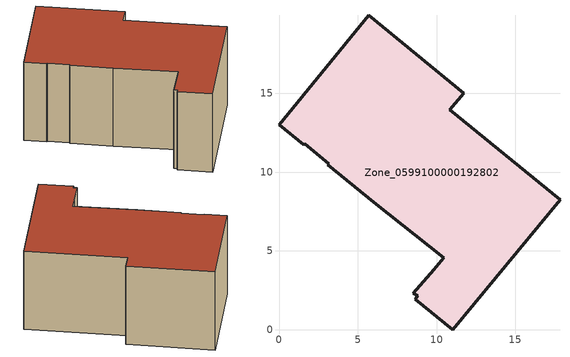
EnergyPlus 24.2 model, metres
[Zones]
Zone_0599100000192802
 floor ground (C_G): 10.44,4.58 6.02,8.08 3.1,10.47 3.16,10.54 1.63,11.8 1.56,11.73 0,13.01 5.69,19.95 11.71,15.01 10.84,13.97 17.83,8.24 11.03,0 8.65,1.94 8.81,2.15 8.51,2.3 9.82,3.82 z0
 wall outside (C_F): 11.71,15.01 5.69,19.95 0,13.01 1.56,11.73 1.63,11.8 3.16,10.54 3.1,10.47 6.02,8.08 10.44,4.58 9.82,3.82 8.51,2.3 8.81,2.15 8.65,1.94 11.03,0 17.83,8.24 10.84,13.97 11.71,15.01 z0:8.04
 roof outside (C_R): 8.81,2.15 8.65,1.94 11.03,0 17.83,8.24 10.84,13.97 11.71,15.01 5.69,19.95 0,13.01 1.56,11.73 1.63,11.8 3.16,10.54 3.1,10.47 6.02,8.08 10.44,4.58 9.82,3.82 8.51,2.3 z8.04
[BUILDING]
Pand.0599100000192802: North Axis=0; Terrain=City; Loads Convergence Tolerance Value=0.04; Temperature Convergence Tolerance Value=0.4; Solar Distribution=FullExterior; Maximum Number of Warmup Days=25; Minimum Number of Warmup Days=1
[Site:Location]
Rotterdam.The.Hague.AP_ZH_NLD Design_Conditions: Latitude=51.96; Longitude=4.45; Time Zone=1; Elevation=-4.5
[SITE:GROUNDTEMPERATURE:BUILDINGSURFACE]
18, 18, 18, 18, 18, 18, 18, 18, 18, 18, 18, 18
[MATERIAL] Thermal Absorptance=0.9; Solar Absorptance=0.7; Visible Absorptance=0.7
Name | Roughness | Thickness | Conductivity | Density | Specific Heat
G.D.1965 | MediumSmooth | 0.15 | 1 | 540 | 1210
F.D.1965 | Rough | 0.3 | 0.857143 | 1920 | 840
R.D.1965 | MediumRough | 0.2 | 0.08 | 1500 | 1000
[CONSTRUCTION]
C_G: G.D.1965
C_F: F.D.1965
C_R: R.D.1965
[ZONE]
Zone_0599100000192802: Type=1; Multiplier=1; Ceiling Height=Autocalculate; Volume=Autocalculate; Floor Area=autocalculate; Part of Total Floor Area=Yes
[ZONEINFILTRATION:DESIGNFLOWRATE]
Infil_Zone_0599100000192802: Zone or ZoneList or Space or SpaceList=Zone_0599100000192802; Schedule=AlwaysOn; Design Flow Rate Calculation Method=Flow/Area; Flow Rate per Floor Area=0.0042; Constant Term Coefficient=1; Temperature Term Coefficient=0; Velocity Term Coefficient=0; Velocity Squared Term Coefficient=0
[HVACTEMPLATE:ZONE:IDEALLOADSAIRSYSTEM]
Zone_0599100000192802: Maximum Heating Supply Air Temperature=50; Minimum Cooling Supply Air Temperature=13; Maximum Heating Supply Air Humidity Ratio=0.0156; Minimum Cooling Supply Air Humidity Ratio=0.0077; Heating Limit=NoLimit; Cooling Limit=NoLimit; Dehumidification Control Type=ConstantSensibleHeatRatio; Cooling Sensible Heat Ratio=0.7; Dehumidification Setpoint=60; Humidification Control Type=None; Humidification Setpoint=30; Outdoor Air Method=None; Outdoor Air Flow Rate per Person=0.00944; Outdoor Air Flow Rate per Zone Floor Area=0; Outdoor Air Flow Rate per Zone=0; Demand Controlled Ventilation Type=None; Outdoor Air Economizer Type=NoEconomizer; Heat Recovery Type=None; Sensible Heat Recovery Effectiveness=0.7; Latent Heat Recovery Effectiveness=0.65
[ZONECONTROL:THERMOSTAT]
ThermostatControl_Zone_0599100000192802: Zone or ZoneList=Zone_0599100000192802; Control Type Schedule=DualSetpointControlType; Control 1=Thermostat_Zone_0599100000192802; Temperature Difference Between Cutout And Setpoint=0
[THERMOSTATSETPOINT:DUALSETPOINT]
Thermostat_Zone_0599100000192802: Heating Setpoint Temperature Schedule=HeatingSetpoint_Zone_0599100000192802; Cooling Setpoint Temperature Schedule=CoolingSetpoint_Zone_0599100000192802
[SCHEDULE:COMPACT]
HeatingSetpoint_Zone_0599100000192802: Through: 12/31, For: AllDays, Until: 24:00, 21
CoolingSetpoint_Zone_0599100000192802: Through: 12/31, For: AllDays, Until: 24:00, 24
DualSetpointControlType: Through: 12/31, For: AllDays, Until: 24:00, 4
AlwaysOn: Through: 12/31, For: AllDays, Until: 24:00, 1
